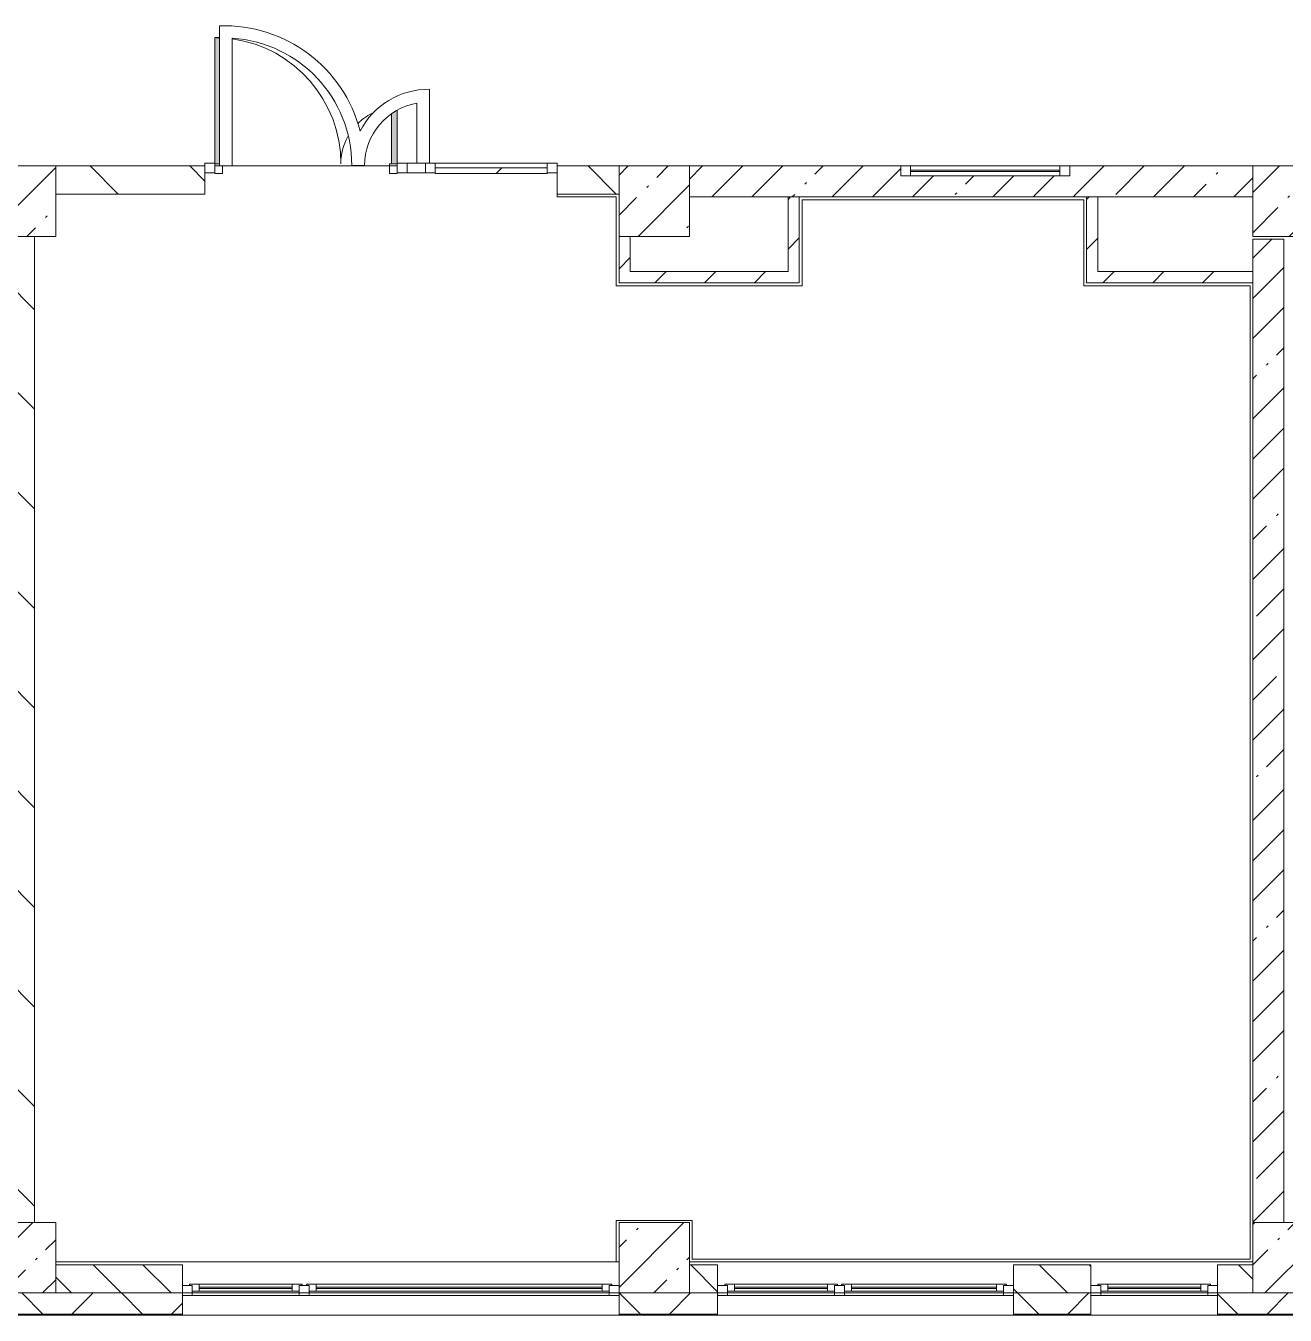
# Model space of a CAD drawing. Header units: millimetres. Extents: x -3902 to 188078, y -8553 to 29000.
# Drawn here: x 117766 to 126708, y -258 to 8895 of the extents above; entities that cross this region are included whole.
import ezdxf

# ---------------------------------------------------------------- set-up
doc = ezdxf.new("R2010")
doc.units = ezdxf.units.MM
for name, color, linetype, lineweight, true_color in [('A-DETL-GENF-4', 7, 'Continuous', 5, 0xaaaaaa), ('A-DOOR-1', 7, 'Continuous', 5, 0xaaaaaa), ('A-DOOR-2', 7, 'Continuous', 5, 0xe2e2e2), ('A-FLOR-2', 7, 'Continuous', 5, 0xaaaaaa)]:
    doc.layers.add(name, color=color, linetype=linetype, lineweight=lineweight, true_color=true_color)
for name, color, linetype, lineweight in [('A-GLAZ-2', 7, 'Continuous', 5), ('A-GLAZ-CURT-2', 7, 'Continuous', 5), ('A-GLAZ-CWMG-2', 7, 'Continuous', 5), ('A-WALL', 7, 'Continuous', 9), ('A-WALL-3', 7, 'Continuous', 5), ('I-WALL-3', 7, 'Continuous', 5), ('S-COLS-4', 7, 'Continuous', 5)]:
    doc.layers.add(name, color=color, linetype=linetype, lineweight=lineweight)
pattern_1 = [(45, (61067.9, 0), (-285.1231, 285.1231), []), (45, (61353, 0), (-285.1231, 285.1231), [504.031, -100.806, 16.764, -84.042])]
pattern_2 = [(135, (61067.9, 0), (-353.5534, -353.5534), [])]
pattern_3 = [(45, (61067.9, 0), (-176.7767, 176.7767), [])]

# ---------------------------------------------------------------- blocks, each defined once
blk = doc.blocks.new('BSC_Колонна _Прямоугольная - 500х500-V32-3_10_1_птичка')
at = {"layer": 'S-COLS-4'}
h = blk.add_hatch(dxfattribs=at)
h.set_pattern_fill('FP_43', color=256, style=0, pattern_type=2)
h.set_pattern_definition([(45, (-61160, -7650), (-285.1231, 285.1231), []), (45, (-60874.88, -7650), (-285.123, 285.123), [504.031, -100.806, 16.764, -84.042])])
h.paths.add_polyline_path([(-250, -250), (250, -250), (250, 250), (-250, 250)])
for p, q in [((250, 250), (-250, 250)), ((-250, 250), (-250, -250)), ((250, -250), (250, 250)), ((-250, -250), (250, -250))]:
    blk.add_line(p, q, dxfattribs=at)
blk = doc.blocks.new('BSC_Колонна _Прямоугольная - 500х500-V39-3_10_1_птичка')
at = {"layer": 'S-COLS-4'}
h = blk.add_hatch(dxfattribs=at)
h.set_pattern_fill('FP_50', color=256, style=0, pattern_type=2)
h.set_pattern_definition([(45, (-61160, -150), (-285.123, 285.123), []), (45, (-60874.88, -150), (-285.123, 285.123), [504.031, -100.806, 16.764, -84.042])])
h.paths.add_polyline_path([(-250, -250), (250, -250), (250, 250), (-250, 250)])
for p, q in [((250, 250), (-250, 250)), ((-250, 250), (-250, -250)), ((250, -250), (250, 250)), ((-250, -250), (250, -250))]:
    blk.add_line(p, q, dxfattribs=at)
blk = doc.blocks.new('BSC_Колонна _Прямоугольная - 500х500-V40-3_10_1_птичка')
at = {"layer": 'S-COLS-4'}
h = blk.add_hatch(dxfattribs=at)
h.set_pattern_fill('FP_51', color=256, style=0, pattern_type=2)
h.set_pattern_definition([(45, (-65660, -150), (-285.1231, 285.1231), []), (45, (-65374.88, -150), (-285.1231, 285.1231), [504.031, -100.806, 16.764, -84.042])])
h.paths.add_polyline_path([(-250, -250), (250, -250), (250, 250), (-250, 250)])
for p, q in [((250, 250), (-250, 250)), ((-250, 250), (-250, -250)), ((250, -250), (250, 250)), ((-250, -250), (250, -250))]:
    blk.add_line(p, q, dxfattribs=at)
blk = doc.blocks.new('BSC_Колонна _Прямоугольная - 500х500-V43-3_10_1_птичка')
at = {"layer": 'S-COLS-4'}
h = blk.add_hatch(dxfattribs=at)
h.set_pattern_fill('FP_54', color=256, style=0, pattern_type=2)
h.set_pattern_definition([(45, (-65660, -7650), (-285.1231, 285.1231), []), (45, (-65374.88, -7650), (-285.1231, 285.1231), [504.031, -100.806, 16.764, -84.042])])
h.paths.add_polyline_path([(-250, -250), (250, -250), (250, 22), (220, 22), (220, 30), (250, 30), (250, 250), (-250, 250), (-250, 30)])
for p, q in [((220, 250), (-250, 250)), ((-250, 250), (-250, -250)), ((250, -250), (250, 22)), ((-250, -250), (250, -250))]:
    blk.add_line(p, q, dxfattribs=at)
blk = doc.blocks.new('BSC_Колонна _Прямоугольная - 500х500-V51-3_10_1_птичка')
at = {"layer": 'S-COLS-4'}
h = blk.add_hatch(dxfattribs=at)
h.set_pattern_fill('FP_71', color=256, style=0, pattern_type=2)
h.set_pattern_definition([(45, (-56660, -150), (-285.123, 285.123), []), (45, (-56374.88, -150), (-285.123, 285.123), [504.031, -100.806, 16.764, -84.042])])
h.paths.add_polyline_path([(-250, -250), (250, -250), (250, 250), (-250, 250), (-250, 80.5)])
for p, q in [((250, 250), (-250, 250)), ((-250, 250), (-250, -250)), ((250, -250), (250, 250)), ((-250, -250), (250, -250))]:
    blk.add_line(p, q, dxfattribs=at)
blk = doc.blocks.new('BSC_Колонна _Прямоугольная - 500х500-V52-3_10_1_птичка')
at = {"layer": 'S-COLS-4'}
h = blk.add_hatch(dxfattribs=at)
h.set_pattern_fill('FP_72', color=256, style=0, pattern_type=2)
h.set_pattern_definition([(45, (-56660, -7650), (-285.123, 285.123), []), (45, (-56374.88, -7650), (-285.123, 285.123), [504.031, -100.806, 16.764, -84.042])])
h.paths.add_polyline_path([(-250, -250), (250, -250), (250, 250), (-250, 250)])
for p, q in [((250, 250), (-250, 250)), ((-250, 250), (-250, -250)), ((250, -250), (250, 250)), ((-250, -250), (250, -250))]:
    blk.add_line(p, q, dxfattribs=at)
blk = doc.blocks.new('120_Окно_СКБ_2Ст - 120_Окно_СКБ_2Ст 3100х2500 _мал_створка слева_ 2-22446355-3_10_1_птичка')
at = {"layer": 'A-GLAZ-2'}
for p, q in [((-1550, -127), (-1550, -57)), ((-1550, -57), (-1480, -57)), ((1550, -57), (-1550, -57)), ((-1480, -57), (-1480, -127)), ((650, -87), (-1480, -87)), ((-1480, -87), (-1480, -127)), ((-1430, -137), (-1430, -87)), ((600, -137), (600, -87)), ((650, -127), (650, -57)), ((650, -57), (720, -57)), ((650, -127), (650, -87)), ((720, -57), (720, -127)), ((1480, -87), (720, -87)), ((720, -87), (720, -127)), ((770, -137), (770, -87)), ((1430, -137), (1430, -87)), ((1480, -127), (1480, -57)), ((1480, -57), (1550, -57)), ((1480, -127), (1480, -87)), ((1550, -57), (1550, -127)), ((-1480, -127), (-1550, -127)), ((-1550, -127), (-1500, -127)), ((-1480, -127), (-1500, -127)), ((-1500, -127), (-1500, -137)), ((-1500, -137), (670, -137)), ((670, -137), (-1500, -137)), ((-1430, -107), (600, -107)), ((600, -117), (-1430, -117)), ((720, -127), (650, -127)), ((670, -127), (650, -127)), ((670, -127), (700, -127)), ((670, -137), (670, -127)), ((720, -127), (700, -127)), ((700, -127), (700, -137)), ((700, -137), (1500, -137)), ((1500, -137), (700, -137)), ((770, -107), (1430, -107)), ((1430, -117), (770, -117)), ((1550, -127), (1480, -127)), ((1500, -127), (1480, -127)), ((1500, -127), (1550, -127)), ((1500, -137), (1500, -127))]:
    blk.add_line(p, q, dxfattribs=at)
blk = doc.blocks.new('120_Окно_СКБ_1Ст - 120_Окно_СКБ_1Ст 900х2500_h_-V58-3_10_1_птичка')
at = {"layer": 'A-GLAZ-2'}
for p, q in [((-450, -127), (-450, -57)), ((-450, -57), (-380, -57)), ((450, -57), (-450, -57)), ((-380, -57), (-380, -127)), ((380, -87), (-380, -87)), ((-380, -87), (-380, -127)), ((-330, -137), (-330, -87)), ((330, -137), (330, -87)), ((380, -127), (380, -57)), ((380, -57), (450, -57)), ((380, -127), (380, -87)), ((450, -57), (450, -127)), ((-380, -127), (-450, -127)), ((-450, -127), (-400, -127)), ((-380, -127), (-400, -127)), ((-400, -127), (-400, -137)), ((-400, -137), (400, -137)), ((400, -137), (-400, -137)), ((-330, -107), (330, -107)), ((330, -117), (-330, -117)), ((450, -127), (380, -127)), ((400, -127), (380, -127)), ((400, -127), (450, -127)), ((400, -137), (400, -127))]:
    blk.add_line(p, q, dxfattribs=at)
blk = doc.blocks.new('120_Окно_СКБ_2Ст - 120_Окно_СКБ_2Ст 2100х2400 _мал створка справа_-V59-3_10_1_птичка')
at = {"layer": 'A-GLAZ-2'}
for p, q in [((-1050, -127), (-1050, -57)), ((-1050, -57), (-980, -57)), ((1050, -57), (-1050, -57)), ((-980, -57), (-980, -127)), ((150, -87), (-980, -87)), ((-980, -87), (-980, -127)), ((-930, -137), (-930, -87)), ((100, -137), (100, -87)), ((150, -127), (150, -57)), ((150, -57), (220, -57)), ((150, -127), (150, -87)), ((220, -57), (220, -127)), ((980, -87), (220, -87)), ((220, -87), (220, -127)), ((270, -137), (270, -87)), ((930, -137), (930, -87)), ((980, -127), (980, -57)), ((980, -57), (1050, -57)), ((980, -127), (980, -87)), ((1050, -57), (1050, -127)), ((-980, -127), (-1050, -127)), ((-1050, -127), (-1000, -127)), ((-980, -127), (-1000, -127)), ((-1000, -127), (-1000, -137)), ((-1000, -137), (170, -137)), ((170, -137), (-1000, -137)), ((-930, -107), (100, -107)), ((100, -117), (-930, -117)), ((220, -127), (150, -127)), ((170, -127), (150, -127)), ((170, -127), (197.9, -127)), ((170, -137), (170, -127)), ((220, -127), (200, -127)), ((200, -127), (200, -137)), ((200, -137), (1000, -137)), ((1000, -137), (200, -137)), ((270, -107), (930, -107)), ((930, -117), (270, -117)), ((1050, -127), (980, -127)), ((1000, -127), (980, -127)), ((1000, -127), (1050, -127)), ((1000, -137), (1000, -127))]:
    blk.add_line(p, q, dxfattribs=at)
blk = doc.blocks.new('Прямоугольный импост - 50 x 70 мм-V167-3_10_1_птичка')
at = {"layer": 'A-GLAZ-CWMG-2'}
for p, q in [((-70, 35), (0, 35)), ((-70, -35), (-70, 35)), ((0, 35), (0, -35)), ((0, -35), (-70, -35))]:
    blk.add_line(p, q, dxfattribs=at)
blk = doc.blocks.new('Дверь_Витражная_остекление_ - ДВН_ДАО_Главный вход_1200 в свету-V176-3_10_1_птичка')
at = {"layer": 'A-DOOR-2'}
for points in [[(-647.5, 30), (-613.5, 35), (-613.5, 925), (-647.5, 921), (-647.5, 35)], [(607.5, 30), (647.5, 35), (647.5, 409.8), (607.5, 377.7), (607.5, 35)]]:
    blk.add_hatch(color=256, dxfattribs=at).paths.add_polyline_path(points)
at = {"layer": 'A-DETL-GENF-4'}
for p, q in [((-613.5, 925), (-647.5, 925)), ((-647.5, 925), (-647.5, 35)), ((607.5, 384.3), (607.5, 30)), ((647.5, 35), (647.5, 409.8)), ((-647.5, 30), (-613.5, 30)), ((-613.5, 30), (-647.5, 30)), ((-592.5, -40), (-592.5, 14.3)), ((592.5, -40), (592.5, 30)), ((592.5, 30), (647.5, 30)), ((607.5, 30), (647.5, 30)), ((-647.5, -40), (-592.5, -40)), ((647.5, -40), (592.5, -40))]:
    blk.add_line(p, q, dxfattribs=at)
at = {"layer": 'A-DOOR-1'}
for p, q in [((-647.5, 925), (-647.5, 35)), ((647.5, 409.8), (647.5, 35))]:
    blk.add_line(p, q, dxfattribs=at)
for centre, radius, start, end in [((-647.5, 30), 895, 87.78643, 90), ((-647.5, 30), 895, 360, 81.92896), ((647.5, 30), 400, 116.90086, 134.57164), ((647.5, 30), 400, 151.2391, 180)]:
    blk.add_arc(centre, radius, start, end, dxfattribs=at)
blk = doc.blocks.new('Системная панель - Стемалит - 40мм-V169-3_10_1_птичка')
at = {"layer": 'A-GLAZ-CURT-2'}
for p, q in [((65, 35), (-65, 35)), ((-65, 35), (-65, -35)), ((65, -35), (65, 35)), ((-65, -35), (65, -35))]:
    blk.add_line(p, q, dxfattribs=at)
blk = doc.blocks.new('Прямоугольный импост - 50 x 70 мм-V170-3_10_1_птичка')
at = {"layer": 'A-GLAZ-CWMG-2'}
for p, q in [((-35, 35), (35, 35)), ((-35, -35), (-35, 35)), ((35, 35), (35, -35)), ((35, -35), (-35, -35))]:
    blk.add_line(p, q, dxfattribs=at)
blk = doc.blocks.new('Прямоугольный импост - 50 x 70 мм-V171-3_10_1_птичка')
at = {"layer": 'A-GLAZ-CWMG-2'}
for p, q in [((0, 35), (-70, 35)), ((-70, 35), (-70, -35)), ((0, -35), (0, 35)), ((-70, -35), (0, -35))]:
    blk.add_line(p, q, dxfattribs=at)
blk = doc.blocks.new('Системная панель - Стекло - 40мм-V177-3_10_1_птичка')
at = {"layer": 'A-GLAZ-CURT-2'}
h = blk.add_hatch(dxfattribs=at)
h.set_pattern_fill('FP_151', color=256, style=0, pattern_type=2)
h.set_pattern_definition([(45, (-60502.5, -7385.7), (-1414.214, 1414.214), [1000, -3000]), (45, (-61502.5, -7885.7), (-1414.214, 1414.214), [3000, -1000]), (45, (-59502.5, -8385.7), (-1414.214, 1414.214), [1000, -3000])])
h.paths.add_polyline_path([(397.5, -40), (397.5, 0), (-397.5, 0), (-397.5, -40), (-337, -40)])
for p, q in [((397.5, 0), (-397.5, 0)), ((-397.5, 0), (-397.5, -40)), ((397.5, -40), (397.5, 0)), ((-397.5, -40), (397.5, -40))]:
    blk.add_line(p, q, dxfattribs=at)
blk = doc.blocks.new('Прямоугольный импост - 50 x 70 мм-V173-3_10_1_птичка')
at = {"layer": 'A-GLAZ-CWMG-2'}
for p, q in [((-35, 35), (35, 35)), ((-35, -35), (-35, 35)), ((35, 35), (35, -35)), ((35, -35), (-35, -35))]:
    blk.add_line(p, q, dxfattribs=at)
blk = doc.blocks.new('Прямоугольный импост - 50 x 70 мм-V174-3_10_1_птичка')
at = {"layer": 'A-GLAZ-CWMG-2'}
blk.add_line((42060, 7920), (41265, 7920), dxfattribs=at)
blk = doc.blocks.new('120_Окно_СКБ_1Ст - 120_Окно_СКБ_1Ст 400х1200 EI30-V180-3_10_1_птичка')
at = {"layer": 'A-GLAZ-2'}
for p, q in [((-600, 40), (-600, 110)), ((-600, 110), (-530, 110)), ((600, 110), (-600, 110)), ((-530, 110), (-530, 40)), ((530, 40), (530, 110)), ((530, 110), (600, 110)), ((600, 110), (600, 40)), ((-530, 40), (-600, 40)), ((-600, 40), (600, 40)), ((530, 80), (-530, 80)), ((530, 70), (-530, 70)), ((600, 40), (530, 40))]:
    blk.add_line(p, q, dxfattribs=at)

msp = doc.modelspace()

# ---------------------------------------------------------------- hatches: boundary and pattern name
at = {"layer": 'A-WALL-3'}
h = msp.add_hatch(dxfattribs=at)
h.set_pattern_fill('FP_62', color=256, style=0, pattern_type=2)
h.set_pattern_definition([(135, (61067.9, 0), (-176.7767, -176.7767), [])])
h.paths.add_polyline_path([(126326.6, -100), (126477.9, -100), (126477.9, 100), (126227.9, 100), (126227.9, -100)])
h.paths.add_polyline_path([(116072.4, -100), (116577.9, -100), (116577.9, 100), (115827.9, 100), (115827.9, -100)])
h.paths.add_polyline_path([(117977.9, -100), (118877.9, -100), (118877.9, 100), (117977.9, 100), (117977.9, -52.2)])
h.paths.add_polyline_path([(125327.9, -100), (125327.9, 100), (124777.9, 100), (124777.9, -100)])
h.paths.add_polyline_path([(122477.9, -100), (122677.9, -100), (122677.9, 100), (122477.9, 100), (122477.9, 42.9)])
h.paths.add_polyline_path([(104885.9, -100), (105377.9, -100), (105377.9, 100), (104477.9, 100), (104477.9, -100)])
h.paths.add_polyline_path([(109227.9, -100), (109227.9, 100), (108977.9, 100), (108977.9, -100)])
h.paths.add_polyline_path([(112077.9, -100), (112077.9, 100), (111327.9, 100), (111327.9, -100)])
h.paths.add_polyline_path([(103727.9, -100), (103977.9, -100), (103977.9, 100), (103727.9, 100)])
h.paths.add_polyline_path([(113477.9, -100), (113727.9, -100), (113727.9, 100), (113477.9, 100), (113477.9, 33.3)])
h.paths.add_polyline_path([(102827.9, -100), (102827.9, 100), (102207.9, 100), (102207.9, -100)])
h.paths.add_polyline_path([(99607.9, -100), (99607.9, 100), (99557.9, 100), (99557.9, -100)])
h = msp.add_hatch(dxfattribs=at)
h.set_pattern_fill('FP_64', color=256, style=0, pattern_type=2)
h.set_pattern_definition([(45, (61067.9, 0), (-353.5534, 353.5534), []), (135, (61067.9, 0), (-353.5534, -353.5534), [])])
h.paths.add_polyline_path([(131727.9, -250), (131727.9, -100), (128127.9, -100), (128127.9, -250), (130987.6, -250)])
h.paths.add_polyline_path([(136767.9, -250), (136767.9, -100), (132627.9, -100), (132627.9, -250), (136580.9, -250)])
h.paths.add_polyline_path([(117977.9, -250), (118877.9, -250), (118877.9, -100), (117695, -100), (117695, -250), (117936.8, -250)])
h.paths.add_polyline_path([(122477.9, -250), (122677.9, -250), (122677.9, -100), (121977.9, -100), (121977.9, -250)])
h.paths.add_polyline_path([(124777.9, -250), (125327.9, -250), (125327.9, -100), (124777.9, -100)])
h.paths.add_polyline_path([(126977.9, -250), (127227.9, -250), (127227.9, -100), (126227.9, -100), (126227.9, -250), (126477.9, -250)])
at = {"layer": 'I-WALL-3'}
h = msp.add_hatch(dxfattribs=at)
h.set_pattern_fill('FP_63', color=256, style=0, pattern_type=2)
h.set_pattern_definition(pattern_2)
h.paths.add_polyline_path([(121665.6, 7700), (121977.9, 7700), (121977.9, 7900), (121537.9, 7900), (121537.9, 7700)])
h.paths.add_polyline_path([(117977.9, 7700), (119037.9, 7700), (119037.9, 7900), (117977.9, 7900)])
h = msp.add_hatch(dxfattribs=at)
h.set_pattern_fill('FP_60', color=256, style=0, pattern_type=2)
h.set_pattern_definition(pattern_1)
h.paths.add_polyline_path([(123257.9, 7680), (126477.9, 7680), (126477.9, 7900), (125177.9, 7900), (125177.9, 7830), (123977.9, 7830), (123977.9, 7900), (122477.9, 7900), (122477.9, 7680), (123177.9, 7680)])
h = msp.add_hatch(dxfattribs=at)
h.set_pattern_fill('FP_65', color=256, style=0, pattern_type=2)
h.set_pattern_definition(pattern_3)
h.paths.add_polyline_path([(123257.9, 7150), (123257.9, 7680), (123177.9, 7680), (123177.9, 7150)])
h = msp.add_hatch(dxfattribs=at)
h.set_pattern_fill('FP_65', color=256, style=0, pattern_type=2)
h.set_pattern_definition(pattern_3)
h.paths.add_polyline_path([(125377.9, 7070), (125377.9, 7680), (125297.9, 7680), (125297.9, 7070)])
h = msp.add_hatch(dxfattribs=at)
h.set_pattern_fill('FP_63', color=256, style=0, pattern_type=2)
h.set_pattern_definition(pattern_2)
h.paths.add_polyline_path([(117628.6, 400), (117828.6, 400), (117828.6, 7400), (117628.6, 7400), (117628.6, 808.9)])
h = msp.add_hatch(dxfattribs=at)
h.set_pattern_fill('FP_65', color=256, style=0, pattern_type=2)
h.set_pattern_definition(pattern_3)
h.paths.add_polyline_path([(122057.9, 7150), (122057.9, 7400), (121977.9, 7400), (121977.9, 7150)])
h = msp.add_hatch(dxfattribs=at)
h.set_pattern_fill('FP_60', color=256, style=0, pattern_type=2)
h.set_pattern_definition(pattern_1)
h.paths.add_polyline_path([(126477.9, 400), (126697.9, 400), (126697.9, 7380), (126477.9, 7380), (126477.9, 808.9)])
h = msp.add_hatch(dxfattribs=at)
h.set_pattern_fill('FP_65', color=256, style=0, pattern_type=2)
h.set_pattern_definition(pattern_3)
h.paths.add_polyline_path([(123257.9, 7070), (123257.9, 7150), (121977.9, 7150), (121977.9, 7070)])
h = msp.add_hatch(dxfattribs=at)
h.set_pattern_fill('FP_65', color=256, style=0, pattern_type=2)
h.set_pattern_definition(pattern_3)
h.paths.add_polyline_path([(126477.9, 7070), (126477.9, 7150), (125377.9, 7150), (125377.9, 7070), (125394.4, 7070)])

# ---------------------------------------------------------------- linework, layer by layer
at = {"layer": 'A-FLOR-2'}
for p, q in [((119141.9, 8894.4), (119141.9, 7900)), ((119231.9, 7900), (119231.9, 8806.8)), ((120632.1, 7920.7), (120632.1, 8443.9)), ((120542.1, 8346.4), (120542.1, 7920.7)), ((119141.9, 7900), (119107.9, 7900)), ((119141.9, 7900), (119231.9, 7900)), ((120402.9, 7900), (119231.9, 7900)), ((120080.5, 7903.5), (120170.6, 7903.5)), ((121537.9, 7680), (121537.9, 7700)), ((121957.9, 7680), (121537.9, 7680)), ((121957.9, 7050), (121957.9, 7680)), ((125277.9, 7660), (123277.9, 7660)), ((123277.9, 7660), (123277.9, 7050)), ((125277.9, 7050), (125277.9, 7660)), ((123277.9, 7050), (121957.9, 7050)), ((126457.9, 7050), (125277.9, 7050)), ((126457.9, 140), (126457.9, 7050)), ((121957.9, 120), (121957.9, 415)), ((121957.9, 415), (122497.9, 415)), ((122497.9, 415), (122497.9, 140)), ((122497.9, 140), (126457.9, 140))]:
    msp.add_line(p, q, dxfattribs=at)
for centre, radius, start, end in [((119175.6, 7900), 995, 14.33829, 91.93805), ((119175.5, 7903.5), 905, 360, 86.42904), ((120624.6, 7900), 544, 89.21005, 153.06648), ((120624.6, 7900), 454, 100.46985, 179.55829)]:
    msp.add_arc(centre, radius, start, end, dxfattribs=at)
at = {"layer": 'A-WALL'}
for p, q in [((123257.9, 7680), (123177.9, 7680)), ((125377.9, 7680), (125297.9, 7680)), ((126477.9, 7070), (126477.9, 7150)), ((117977.9, -100), (118877.9, -100)), ((122477.9, -100), (122677.9, -100)), ((124777.9, -100), (125327.9, -100)), ((126477.9, -100), (126227.9, -100)), ((117477.9, -250), (118877.9, -250)), ((117477.9, -253), (118877.9, -253)), ((121977.9, -250), (122677.9, -250)), ((121977.9, -253), (122677.9, -253)), ((124777.9, -250), (125327.9, -250)), ((124777.9, -253), (125327.9, -253)), ((126227.9, -250), (127227.9, -250)), ((126227.9, -253), (127227.9, -253))]:
    msp.add_line(p, q, dxfattribs=at)
at = {"layer": 'A-WALL-3'}
for p, q in [((118877.9, 100), (117977.9, 100)), ((118877.9, -258), (118877.9, 100)), ((122677.9, 100), (122477.9, 100)), ((122677.9, -258), (122677.9, 100)), ((125327.9, 100), (124777.9, 100)), ((124777.9, 100), (124777.9, -258)), ((125327.9, -258), (125327.9, 100)), ((126477.9, 100), (126227.9, 100)), ((126227.9, 100), (126227.9, -258)), ((118877.9, -100), (121977.9, -100)), ((121977.9, -100), (121977.9, -258)), ((122677.9, -100), (124777.9, -100)), ((125327.9, -100), (126227.9, -100)), ((125327.9, -258), (111327.9, -258)), ((125327.9, -258), (136925.9, -258))]:
    msp.add_line(p, q, dxfattribs=at)
at = {"layer": 'I-WALL-3'}
for p, q in [((119037.9, 7900), (117977.9, 7900)), ((119037.9, 7700), (119037.9, 7900)), ((121977.9, 7900), (121537.9, 7900)), ((121537.9, 7900), (121537.9, 7700)), ((123977.9, 7900), (122477.9, 7900)), ((126477.9, 7900), (125177.9, 7900)), ((117977.9, 7700), (119037.9, 7700)), ((121537.9, 7700), (121977.9, 7700)), ((122477.9, 7680), (123177.9, 7680)), ((123177.9, 7680), (123177.9, 7150)), ((123257.9, 7070), (123257.9, 7680)), ((123257.9, 7680), (125297.9, 7680)), ((125297.9, 7680), (125297.9, 7070)), ((125377.9, 7150), (125377.9, 7680)), ((125377.9, 7680), (126477.9, 7680)), ((117828.6, 400), (117828.6, 7400)), ((121977.9, 7400), (121977.9, 7070)), ((122057.9, 7150), (122057.9, 7400)), ((126477.9, 7380), (126477.9, 7150)), ((126697.9, 7380), (126477.9, 7380)), ((126697.9, 400), (126697.9, 7380)), ((123177.9, 7150), (122057.9, 7150)), ((126477.9, 7150), (125377.9, 7150)), ((121977.9, 7070), (123257.9, 7070)), ((125297.9, 7070), (126477.9, 7070)), ((126477.9, 7070), (126477.9, 400)), ((117977.9, 120), (121977.9, 120)), ((122477.9, 120), (126477.9, 120))]:
    msp.add_line(p, q, dxfattribs=at)

# ---------------------------------------------------------------- block references
at = {"layer": 'A-DOOR-1'}
msp.add_blockref('Дверь_Витражная_остекление_ - ДВН_ДАО_Главный вход_1200 в свету-V176-3_10_1_птичка', (119755.4, 7885.7), dxfattribs=at)
at = {"layer": 'A-GLAZ-2'}
msp.add_blockref('120_Окно_СКБ_1Ст - 120_Окно_СКБ_1Ст 400х1200 EI30-V180-3_10_1_птичка', (124577.9, 7790), dxfattribs=at)
at = {"layer": 'A-GLAZ-2', "rotation": 180}
for name, p in [('120_Окно_СКБ_2Ст - 120_Окно_СКБ_2Ст 3100х2500 _мал_створка слева_ 2-22446355-3_10_1_птичка', (120427.9, -175)), ('120_Окно_СКБ_2Ст - 120_Окно_СКБ_2Ст 2100х2400 _мал створка справа_-V59-3_10_1_птичка', (123727.9, -175)), ('120_Окно_СКБ_1Ст - 120_Окно_СКБ_1Ст 900х2500_h_-V58-3_10_1_птичка', (125777.9, -175))]:
    msp.add_blockref(name, p, dxfattribs=at)
at = {"layer": 'A-GLAZ-CURT-2'}
for name, p in [('Системная панель - Стемалит - 40мм-V169-3_10_1_птичка', (120537.9, 7885.7)), ('Системная панель - Стекло - 40мм-V177-3_10_1_птичка', (121070.4, 7885.7))]:
    msp.add_blockref(name, p, dxfattribs=at)
at = {"layer": 'A-GLAZ-CWMG-2', "rotation": 180}
msp.add_blockref('Прямоугольный импост - 50 x 70 мм-V171-3_10_1_птичка', (119037.9, 7885.7), dxfattribs=at)
at = {"layer": 'A-GLAZ-CWMG-2', "extrusion": (0, 0, -1), "rotation": 180}
for name, p in [('Прямоугольный импост - 50 x 70 мм-V170-3_10_1_птичка', (-120437.9, 7885.7)), ('Прямоугольный импост - 50 x 70 мм-V173-3_10_1_птичка', (-120637.9, 7885.7)), ('Прямоугольный импост - 50 x 70 мм-V167-3_10_1_птичка', (-121537.9, 7885.7))]:
    msp.add_blockref(name, p, dxfattribs=at)
at = {"layer": 'A-GLAZ-CWMG-2'}
msp.add_blockref('Прямоугольный импост - 50 x 70 мм-V174-3_10_1_птичка', (79407.9, 0.7), dxfattribs=at)
at = {"layer": 'S-COLS-4'}
for name, p in [('BSC_Колонна _Прямоугольная - 500х500-V52-3_10_1_птичка', (117727.9, 7650)), ('BSC_Колонна _Прямоугольная - 500х500-V32-3_10_1_птичка', (122227.9, 7650)), ('BSC_Колонна _Прямоугольная - 500х500-V43-3_10_1_птичка', (126727.9, 7650)), ('BSC_Колонна _Прямоугольная - 500х500-V51-3_10_1_птичка', (117727.9, 150)), ('BSC_Колонна _Прямоугольная - 500х500-V39-3_10_1_птичка', (122227.9, 150)), ('BSC_Колонна _Прямоугольная - 500х500-V40-3_10_1_птичка', (126727.9, 150))]:
    msp.add_blockref(name, p, dxfattribs=at)

doc.saveas('drawing.dxf')
